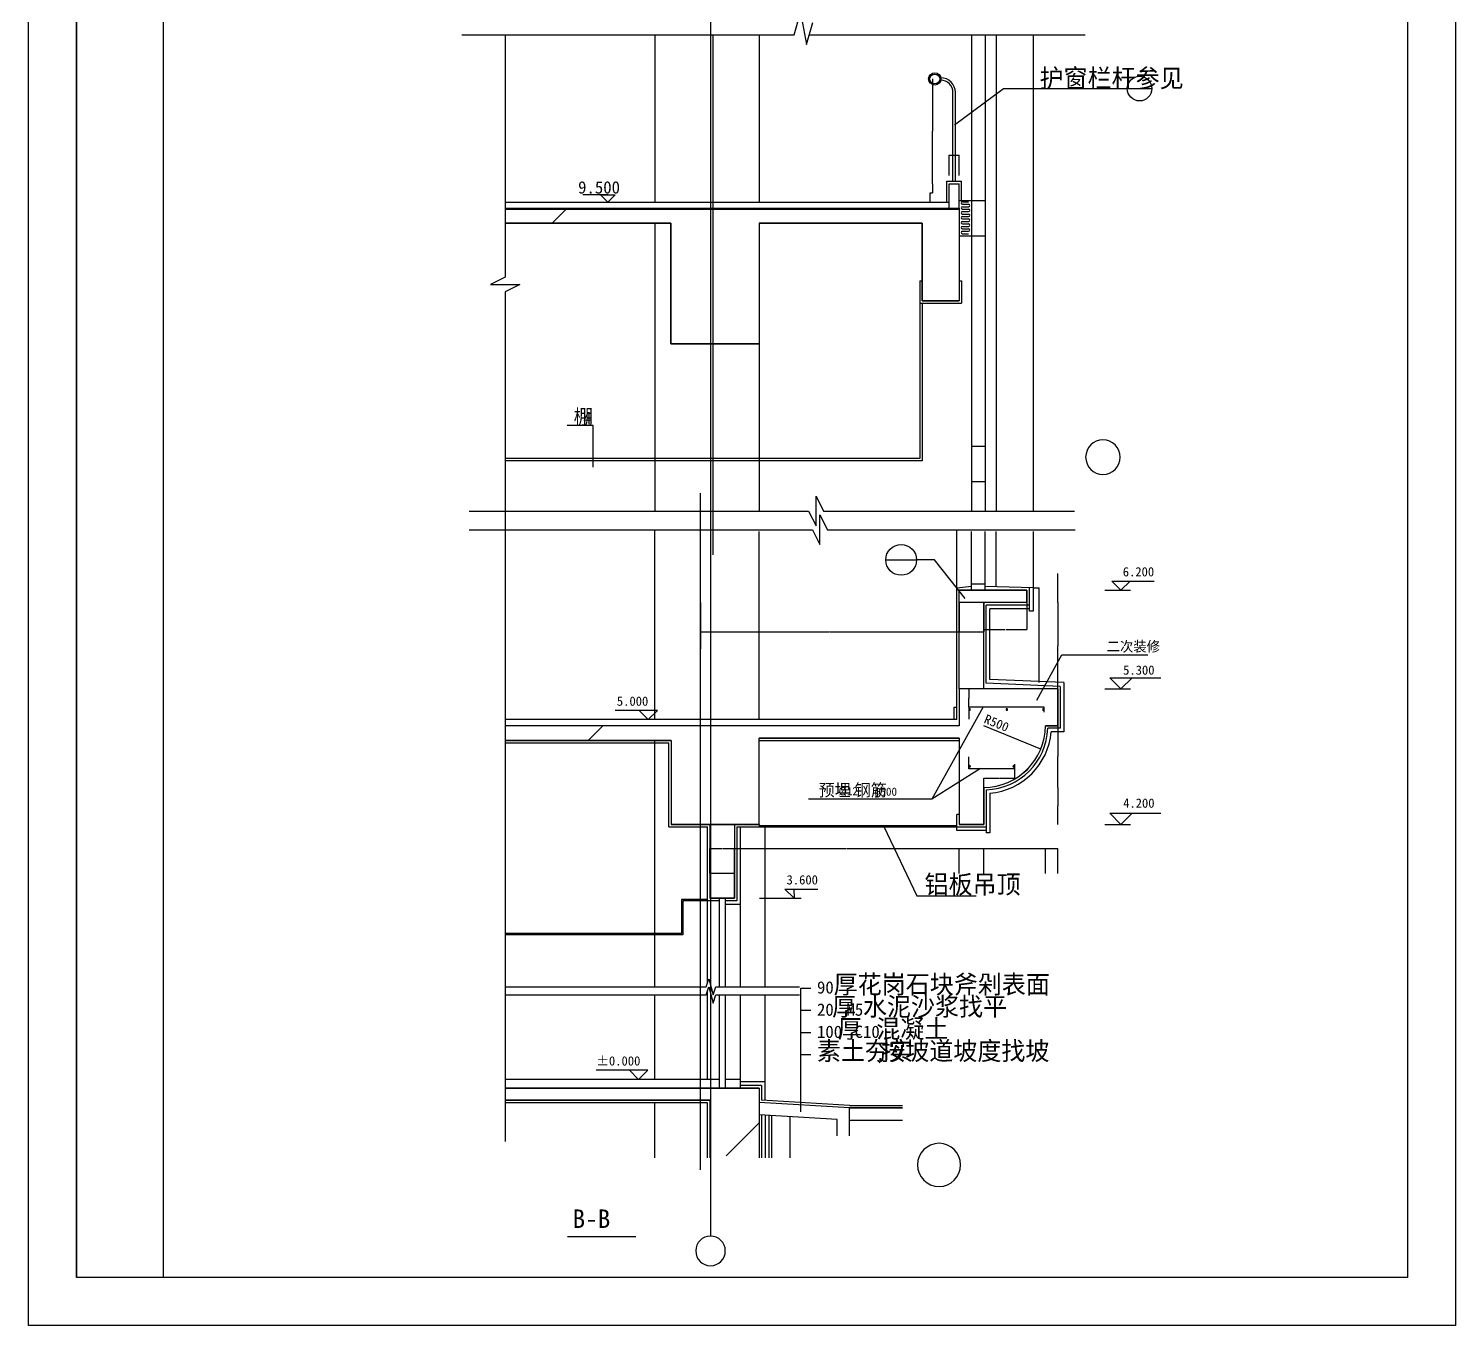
# Model space of a CAD drawing. Header units: metres. Extents: x -2 to 59071, y -2108 to 14272.
# Drawn here: x 47488 to 59071, y -2108 to 8417 of the extents above; entities that cross this region are included whole.
import ezdxf

# ---------------------------------------------------------------- set-up
doc = ezdxf.new("R2010")
doc.units = ezdxf.units.M
for name, color, linetype in [('AXIS', 3, 'Continuous'), ('COLUMN', 7, 'Continuous'), ('DIM', 3, 'Continuous'), ('DOTE', 1, 'Continuous'), ('LAYER1', 254, 'Continuous'), ('OTHER', 7, 'Continuous'), ('PUB_DIM', 3, 'Continuous'), ('PUB_HATCH', 7, 'Continuous'), ('PUB_TEXT', 7, 'Continuous'), ('PUB_WALL', 255, 'Continuous'), ('STAIR', 2, 'Continuous'), ('WALL', 255, 'Continuous')]:
    doc.layers.add(name, color=color, linetype=linetype)
doc.dimstyles.get("Standard").update_dxf_attribs({"dimtxt": 2.5, "dimasz": 2.5, "dimexe": 1.25, "dimexo": 0.625, "dimtad": 1, "dimcen": 2.5, "dimazin": 3, "dimtfac": 1, "dimtmove": 0, "dimatfit": 3})
pattern_1 = [(45, (0, 0), (-2245.06, 2245.06), [])]

# ---------------------------------------------------------------- blocks, each defined once
blk = doc.blocks.new('_AXISO')
blk.add_circle((0, 0), 0.5)
blk = doc.blocks.new('_INDEX1')
blk.add_lwpolyline([(-0.5, 0, 1), (0.5, 0, 1)], format="xyb", close=True)
blk = doc.blocks.new('_YZH')
blk.add_lwpolyline([(-0.25, 0, 1), (0.25, 0, 1)], format="xyb", close=True)
blk = doc.blocks.new('_INDEX')
blk.add_line((-0.5, 0), (0.5, 0))
blk.add_circle((0, 0), 0.5)
blk = doc.blocks.new('*D1')
for p, q in [((53218.34, 1558.82), (53218.34, 1763.51)), ((53218.59, 1763.51), (54126.65, 1763.51)), ((54133.65, 1763.51), (55041.71, 1763.51)), ((55041.96, 1558.82), (55041.96, 1763.51))]:
    blk.add_line(p, q)
at = {"layer": 'Defpoints'}
for p in [(53218.34, 1763.51), (53218.34, 1558.82), (55041.96, 1558.82)]:
    blk.add_point(p, dxfattribs=at)
at = {"layer": 'PUB_DIM', "insert": (54130.15, 1763.51), "char_height": 1, "attachment_point": 5}
blk.add_mtext('1823,62', dxfattribs=at)
blk = doc.blocks.new('*D2')
for p, q in [((52942.34, 3758.82), (52942.34, 3521.56)), ((55041.96, 3758.82), (55041.96, 3521.56)), ((52942.59, 3521.56), (53988.65, 3521.56)), ((53995.65, 3521.56), (55041.71, 3521.56))]:
    blk.add_line(p, q)
at = {"layer": 'Defpoints'}
for p in [(52942.34, 3758.82), (55041.96, 3758.82), (52942.34, 3521.56)]:
    blk.add_point(p, dxfattribs=at)
at = {"layer": 'PUB_DIM', "insert": (53992.15, 3521.56), "char_height": 1, "attachment_point": 5}
blk.add_mtext('2099,62', dxfattribs=at)
blk = doc.blocks.new('*D3')
for p, q in [((53018.34, 1558.82), (53018.34, 1763.51)), ((53018.59, 1763.51), (53116.84, 1763.51)), ((53119.84, 1763.51), (53218.09, 1763.51)), ((53218.34, 1558.82), (53218.34, 1763.51))]:
    blk.add_line(p, q)
at = {"layer": 'Defpoints'}
for p in [(53018.34, 1763.51), (53018.34, 1558.82), (53218.34, 1558.82)]:
    blk.add_point(p, dxfattribs=at)
at = {"layer": 'PUB_DIM', "insert": (53118.34, 1763.51), "char_height": 1, "attachment_point": 5}
blk.add_mtext('200', dxfattribs=at)
blk = doc.blocks.new('*D4')
for p, q in [((55841.96, 3758.83), (55841.96, 3408.83)), ((55841.71, 3408.83), (55841.46, 3408.83)), ((55841.96, 3058.83), (55841.96, 3408.83)), ((55841.96, 3408.83), (55841.96, 3408.83)), ((55842.21, 3408.83), (55842.46, 3408.83))]:
    blk.add_line(p, q)
at = {"layer": 'Defpoints'}
for p in [(55841.96, 3758.83), (55841.96, 3408.83), (55841.96, 3058.83)]:
    blk.add_point(p, dxfattribs=at)
at = {"layer": 'PUB_DIM', "insert": (55841.96, 3409.955), "char_height": 1, "attachment_point": 5}
blk.add_mtext('0', dxfattribs=at)
blk = doc.blocks.new('*D5')
for p, q in [((55841.96, 3058.83), (55841.96, 2908.83)), ((55841.71, 2908.83), (55841.46, 2908.83)), ((55841.96, 2758.83), (55841.96, 2908.83)), ((55841.96, 2908.83), (55841.96, 2908.83)), ((55842.21, 2908.83), (55842.46, 2908.83))]:
    blk.add_line(p, q)
at = {"layer": 'Defpoints'}
for p in [(55841.96, 3058.83), (55841.96, 2908.83), (55841.96, 2758.83)]:
    blk.add_point(p, dxfattribs=at)
at = {"layer": 'PUB_DIM', "insert": (55841.96, 2909.955), "char_height": 1, "attachment_point": 5}
blk.add_mtext('0', dxfattribs=at)
blk = doc.blocks.new('*D6')
for p, q in [((55841.96, 2758.83), (55841.96, 2508.83)), ((55841.71, 2508.83), (55841.46, 2508.83)), ((55841.96, 2258.83), (55841.96, 2508.83)), ((55841.96, 2508.83), (55841.96, 2508.83)), ((55842.21, 2508.83), (55842.46, 2508.83))]:
    blk.add_line(p, q)
at = {"layer": 'Defpoints'}
for p in [(55841.96, 2758.83), (55841.96, 2508.83), (55841.96, 2258.83)]:
    blk.add_point(p, dxfattribs=at)
at = {"layer": 'PUB_DIM', "insert": (55841.96, 2509.955), "char_height": 1, "attachment_point": 5}
blk.add_mtext('0', dxfattribs=at)
blk = doc.blocks.new('*D7')
for p, q in [((55841.96, 2258.83), (55841.96, 2108.83)), ((55841.71, 2108.83), (55841.46, 2108.83)), ((55841.96, 1958.83), (55841.96, 2108.83)), ((55841.96, 2108.83), (55841.96, 2108.83)), ((55842.21, 2108.83), (55842.46, 2108.83))]:
    blk.add_line(p, q)
at = {"layer": 'Defpoints'}
for p in [(55841.96, 2258.83), (55841.96, 2108.83), (55841.96, 1958.83)]:
    blk.add_point(p, dxfattribs=at)
at = {"layer": 'PUB_DIM', "insert": (55841.96, 2109.955), "char_height": 1, "attachment_point": 5}
blk.add_mtext('0', dxfattribs=at)
blk = doc.blocks.new('*D8')
for p, q in [((55041.96, 1558.82), (55041.96, 1763.51)), ((55042.21, 1763.51), (55140.46, 1763.51)), ((55143.46, 1763.51), (55241.71, 1763.51)), ((55241.96, 1558.82), (55241.96, 1763.51))]:
    blk.add_line(p, q)
at = {"layer": 'Defpoints'}
for p in [(55041.96, 1763.51), (55041.96, 1558.82), (55241.96, 1558.82)]:
    blk.add_point(p, dxfattribs=at)
at = {"layer": 'PUB_DIM', "insert": (55141.96, 1763.51), "char_height": 1, "attachment_point": 5}
blk.add_mtext('200', dxfattribs=at)
blk = doc.blocks.new('*D9')
for p, q in [((55741.96, 1558.82), (55741.96, 1763.51)), ((55742.21, 1763.51), (55790.46, 1763.51)), ((55793.46, 1763.51), (55841.71, 1763.51)), ((55841.96, 1558.82), (55841.96, 1763.51))]:
    blk.add_line(p, q)
at = {"layer": 'Defpoints'}
for p in [(55741.96, 1763.51), (55741.96, 1558.82), (55841.96, 1558.82)]:
    blk.add_point(p, dxfattribs=at)
at = {"layer": 'PUB_DIM', "insert": (55791.96, 1763.51), "char_height": 1, "attachment_point": 5}
blk.add_mtext('100', dxfattribs=at)
blk = doc.blocks.new('*D10')
for p, q in [((55241.96, 1558.82), (55241.96, 1763.51)), ((55242.21, 1763.51), (55490.46, 1763.51)), ((55493.46, 1763.51), (55741.71, 1763.51)), ((55741.96, 1558.82), (55741.96, 1763.51))]:
    blk.add_line(p, q)
at = {"layer": 'Defpoints'}
for p in [(55241.96, 1763.51), (55241.96, 1558.82), (55741.96, 1558.82)]:
    blk.add_point(p, dxfattribs=at)
at = {"layer": 'PUB_DIM', "insert": (55491.96, 1763.51), "char_height": 1, "attachment_point": 5}
blk.add_mtext('500', dxfattribs=at)
blk = doc.blocks.new('*D11')
for p, q in [((55119.97, 3058.82), (55119.97, 2984.08)), ((55119.72, 2984.08), (55119.47, 2984.08)), ((55119.97, 2909.34), (55119.97, 2984.08)), ((55119.97, 2984.08), (55119.97, 2984.08)), ((55120.22, 2984.08), (55120.47, 2984.08))]:
    blk.add_line(p, q)
at = {"layer": 'Defpoints'}
for p in [(55119.97, 3058.82), (55119.97, 2984.08), (55119.97, 2909.34)]:
    blk.add_point(p, dxfattribs=at)
at = {"layer": 'PUB_DIM', "insert": (55119.97, 2985.205), "char_height": 1, "attachment_point": 5}
blk.add_mtext('0', dxfattribs=at)
blk = doc.blocks.new('*D12')
for p, q in [((55241.96, 2258.82), (55241.96, 2333.82)), ((55242.21, 2333.82), (55363.935, 2333.82)), ((55369.935, 2333.82), (55491.66, 2333.82)), ((55491.91, 2408.82), (55491.91, 2333.82))]:
    blk.add_line(p, q)
at = {"layer": 'Defpoints'}
for p in [(55241.96, 2333.82), (55491.91, 2408.82), (55241.96, 2258.82)]:
    blk.add_point(p, dxfattribs=at)
at = {"layer": 'PUB_DIM', "insert": (55366.935, 2333.82), "char_height": 1, "attachment_point": 5}
blk.add_mtext('249,95', dxfattribs=at)
blk = doc.blocks.new('*D13')
for p, q in [((55841.71, 3992.59), (55841.46, 3992.59)), ((55841.96, 3858.83), (55841.96, 3992.59)), ((55841.96, 3758.83), (55841.96, 3992.59)), ((55841.96, 3992.59), (55841.96, 3992.59)), ((55842.21, 3992.59), (55842.46, 3992.59))]:
    blk.add_line(p, q)
at = {"layer": 'Defpoints'}
for p in [(55841.96, 3992.59), (55841.96, 3858.83), (55841.96, 3758.83)]:
    blk.add_point(p, dxfattribs=at)
at = {"layer": 'PUB_DIM', "insert": (55841.96, 3993.715), "char_height": 1, "attachment_point": 5}
blk.add_mtext('0', dxfattribs=at)
blk = doc.blocks.new('*D14')
for p, q in [((55041.96, 3758.82), (55041.96, 3521.56)), ((55241.96, 3758.82), (55241.96, 3521.56)), ((55042.21, 3521.56), (55140.46, 3521.56)), ((55143.46, 3521.56), (55241.71, 3521.56))]:
    blk.add_line(p, q)
at = {"layer": 'Defpoints'}
for p in [(55041.96, 3758.82), (55241.96, 3758.82), (55041.96, 3521.56)]:
    blk.add_point(p, dxfattribs=at)
at = {"layer": 'PUB_DIM', "insert": (55141.96, 3521.56), "char_height": 1, "attachment_point": 5}
blk.add_mtext('200', dxfattribs=at)
blk = doc.blocks.new('*D15')
for p, q in [((55241.96, 3758.82), (55241.96, 3541.2)), ((55591.96, 3758.82), (55591.96, 3541.2)), ((55242.21, 3541.2), (55412.96, 3541.2)), ((55420.96, 3541.2), (55591.71, 3541.2))]:
    blk.add_line(p, q)
at = {"layer": 'Defpoints'}
for p in [(55241.96, 3758.82), (55591.96, 3758.82), (55241.96, 3541.2)]:
    blk.add_point(p, dxfattribs=at)
at = {"layer": 'PUB_DIM', "insert": (55416.96, 3541.2), "char_height": 1, "attachment_point": 5}
blk.add_mtext('100(350)', dxfattribs=at)
blk = doc.blocks.new('*D16')
for p, q in [((54825.38, 8008.33), (54825.38, 7583.33)), ((54825.13, 7583.33), (54824.88, 7583.33)), ((54825.38, 7158.33), (54825.38, 7583.33)), ((54825.38, 7583.33), (54825.38, 7583.33)), ((54825.63, 7583.33), (54825.88, 7583.33))]:
    blk.add_line(p, q)
at = {"layer": 'Defpoints'}
for p in [(54825.38, 8008.33), (54825.38, 7583.33), (54825.38, 7158.33)]:
    blk.add_point(p, dxfattribs=at)
at = {"layer": 'PUB_DIM', "insert": (54825.38, 7584.455), "char_height": 1, "attachment_point": 5}
blk.add_mtext('0', dxfattribs=at)
blk = doc.blocks.new('*D17')
for p, q in [((54805.38, 7008.33), (54805.38, 7083.33)), ((54805.63, 7083.33), (54814.38, 7083.33)), ((54816.38, 7083.33), (54825.13, 7083.33)), ((54825.38, 7158.33), (54825.38, 7083.33))]:
    blk.add_line(p, q)
at = {"layer": 'Defpoints'}
for p in [(54805.38, 7083.33), (54825.38, 7158.33), (54805.38, 7008.33)]:
    blk.add_point(p, dxfattribs=at)
at = {"layer": 'PUB_DIM', "insert": (54815.38, 7083.33), "char_height": 1, "attachment_point": 5}
blk.add_mtext('20', dxfattribs=at)
blk = doc.blocks.new('*D18')
for p, q in [((54961.96, 7223.85), (54961.96, 7388.77)), ((54962.21, 7388.77), (55000.96, 7388.77)), ((55002.96, 7388.77), (55041.71, 7388.77)), ((55041.96, 7223.85), (55041.96, 7388.77))]:
    blk.add_line(p, q)
at = {"layer": 'Defpoints'}
for p in [(54961.96, 7388.77), (54961.96, 7223.85), (55041.96, 7223.85)]:
    blk.add_point(p, dxfattribs=at)
at = {"layer": 'PUB_DIM', "insert": (55001.96, 7388.77), "char_height": 1, "attachment_point": 5}
blk.add_mtext('80', dxfattribs=at)

msp = doc.modelspace()

# ---------------------------------------------------------------- hatches: boundary and pattern name
at = {"layer": 'PUB_TEXT'}
h = msp.add_hatch(dxfattribs=at)
h.set_pattern_fill('AN31C', scale=1000)
h.set_pattern_definition(pattern_1)
h.paths.add_polyline_path([(53418.34, 6838.33), (54741.96, 6838.33), (54741.96, 6208.33), (55041.96, 6208.33), (55041.96, 6958.33), (54961.96, 6958.33), (51356.56, 6958.33), (51356.56, 6838.33), (52700.73, 6838.33), (52700.73, 5858.33), (53418.34, 5858.33)])
h = msp.add_hatch(dxfattribs=at)
h.set_pattern_fill('AN31C', scale=1000)
h.set_pattern_definition(pattern_1)
h.paths.add_polyline_path([(53418.34, 2658.82), (55041.96, 2658.82), (55041.96, 2561.66), (55234.8, 2909.34), (55731.06, 2909.34), (55731.06, 2891.51, -1.04), (55719.07, 2891.06, -0.96), (55731.06, 2891.51), (55731.06, 2909.34), (55234.8, 2909.34), (55041.96, 2561.66), (55041.96, 1958.82), (55241.96, 1958.82), (55241.96, 2258.82, 0.41), (55741.96, 2758.82), (55841.96, 2758.82), (55841.96, 3058.82), (55041.96, 3058.82), (55041.96, 2758.82), (51356.56, 2758.82), (51356.56, 2638.82), (52705.43, 2638.82), (52705.43, 1958.82), (53418.34, 1958.82)])
h = msp.add_hatch(dxfattribs=at)
h.set_pattern_fill('AN31C', scale=1000)
h.set_pattern_definition(pattern_1)
h.paths.add_polyline_path([(53418.34, -180.89), (51356.56, -180.89), (51356.56, -280.89), (53018.34, -280.89), (53018.34, -730.87), (53418.34, -730.87)])

# ---------------------------------------------------------------- linework, layer by layer
for p, q in [((47877.7, 13297), (47877.7, -1718)), ((48579.7, 13297), (48579.7, -1718)), ((52571.47, 2808.82), (52571.47, 4351.68)), ((53418.34, 2808.82), (53418.34, 4334.58)), ((55021.96, 2808.82), (55021.96, 4351.68)), ((55141.96, 3858.82), (55141.96, 4334.58)), ((55251.96, 3858.82), (55251.96, 4334.58)), ((55341.96, 3887.52), (55341.96, 4334.58)), ((55641.96, 4334.58), (55641.96, 3688.82)), ((55141.96, 3889.7), (55021.96, 3875.92)), ((55251.96, 3908.82), (55141.96, 3908.82)), ((55641.96, 3878.82), (55251.96, 3889.7)), ((55611.96, 3688.82), (55611.96, 3879.69)), ((55641.96, 3878.82), (55691.96, 3878.82)), ((55691.96, 3108.82), (55691.96, 3878.82)), ((56223.55, 3858.83), (56433.04, 3858.82)), ((55261.96, 3104.36), (55261.96, 3738.82)), ((55611.96, 3738.82), (55261.96, 3738.82)), ((55611.96, 3708.82), (55291.96, 3708.82)), ((55291.96, 3134.36), (55291.96, 3708.82)), ((55641.96, 3688.82), (55611.96, 3688.82)), ((55891.96, 3108.82), (55291.96, 3134.36)), ((55861.96, 3078.82), (55261.96, 3104.36)), ((55861.96, 3078.82), (55861.96, 2738.82)), ((55891.96, 3108.82), (55891.96, 2708.82)), ((56223.55, 3058.83), (56433.04, 3058.82)), ((55233.17, 2906.4), (54820.52, 2162.43)), ((55001.96, 2808.82), (55001.96, 2908.82)), ((55021.96, 2907.82), (55001.96, 2907.82)), ((55021.96, 2808.82), (51357.1, 2808.82)), ((55861.96, 2738.82), (55761.57, 2738.82)), ((55891.96, 2708.82), (55789.68, 2708.82)), ((52705.43, 2638.82), (51357.1, 2638.82)), ((52685.43, 2618.82), (51357.1, 2618.82)), ((52571.47, 640.28), (52571.47, 2638.82)), ((52685.43, 1938.82), (52685.43, 2618.82)), ((55215.42, 2412.97), (54820.52, 2162.43)), ((55261.96, 2239.21), (55261.96, 1888.82)), ((55291.96, 2211.1), (55291.96, 1888.82)), ((54820.52, 2162.43), (53818.98, 2162.43)), ((55021.96, 1908.82), (55021.96, 2038.82)), ((55041.96, 2038.82), (55021.96, 2038.82)), ((52685.43, 1938.82), (52998.34, 1938.82)), ((52998.34, 670.38), (52998.34, 1938.82)), ((53238.34, 1938.82), (55261.96, 1938.82)), ((53238.34, 1938.82), (53238.34, 1338.82)), ((53268.34, 640.28), (53268.34, 1938.82)), ((53418.34, 1958.82), (53418.34, 1938.82)), ((53418.34, 1948.82), (55021.96, 1948.82)), ((53468.34, 640.28), (53468.34, 1938.82)), ((54429.54, 1940.74), (54697.21, 1377.51)), ((55261.96, 1908.82), (55021.96, 1908.82)), ((55291.96, 1888.82), (55261.96, 1888.82)), ((56223.55, 1958.83), (56433.04, 1958.82)), ((53093.34, 1338.82), (52998.34, 1338.82)), ((53093.34, 1358.82), (53093.34, 640.28)), ((53143.34, 1358.82), (53143.34, 640.28)), ((53238.34, 1338.82), (53143.34, 1338.82)), ((53268.34, 1308.82), (53143.34, 1308.82)), ((53422.43, 1358.82), (53760.29, 1358.82)), ((54697.21, 1377.51), (55180.47, 1377.51)), ((52998.34, -110.89), (52998.34, 604.63)), ((52571.47, -110.89), (52571.47, 574.53)), ((53093.34, 574.53), (53093.34, -180.89)), ((53143.34, 574.53), (53143.34, -180.89)), ((53268.34, -180.89), (53268.34, 574.53)), ((53468.34, -280.93), (53468.34, 574.53)), ((53093.34, -110.89), (51356.56, -110.89)), ((53268.34, -110.89), (53143.34, -110.89)), ((53468.34, -130.89), (53268.34, -130.89)), ((53438.34, -160.89), (53268.34, -160.89)), ((53438.34, -160.89), (53438.34, -279.3)), ((52998.34, -300.89), (51356.56, -300.89)), ((52570.41, -748.07), (52570.41, -300.89)), ((52998.34, -748.07), (52998.34, -300.89)), ((54152.68, -322.4), (53438.34, -279.3)), ((54152.68, -322.4), (54582.88, -322.4)), ((53438.34, -399.3), (53438.34, -748.07)), ((53468.34, -400.93), (53468.34, -748.07)), ((53498.34, -402.57), (53498.34, -748.07))]:
    msp.add_line(p, q)
for points in [[(47487.7, 14272), (59070.7, 14272), (59070.7, -2108), (47487.7, -2108)], [(47877.7, 13297), (58680.7, 13297), (58680.7, -1718), (47877.7, -1718)]]:
    msp.add_lwpolyline(points, close=True)
for points in [[(58680.7, 13297), (58680.7, -1718), (47877.7, -1718), (47877.7, 13297), (58680.7, 13297)], [(48579.7, 13297), (48579.7, -1718)], [(55731.06, 2870.47), (55731.06, 2909.34), (55119.97, 2909.34), (55119.97, 2811.18)], [(55491.91, 2447.7), (55491.91, 2408.82), (55119.97, 2408.82), (55119.97, 2508.08)], [(52998.34, 1348.82), (52788.63, 1348.82), (52788.63, 1071.81), (51356.56, 1071.81)], [(52998.34, 1338.82), (52798.63, 1338.82), (52798.63, 1061.81), (51356.56, 1061.81)]]:
    msp.add_lwpolyline(points)
for radius, start, end in [(520, 272.2, 357.8), (550, 275.22, 354.78)]:
    msp.add_arc((55241.96, 2758.82), radius, start, end)
at = {"layer": 'AXIS'}
msp.add_line((52942.34, 3758.82), (52942.34, 3382.38), dxfattribs=at)
at = {"layer": 'DOTE'}
for p, q in [((53041.96, 8367.43), (53041.96, 4145.26)), ((52941.96, -845.25), (52941.96, 4646.49))]:
    msp.add_line(p, q, dxfattribs=at)
at = {"layer": 'LAYER1'}
for p, q in [((52571.47, 8367.43), (52571.47, 7008.33)), ((53418.34, 8367.43), (53418.34, 7008.33)), ((55141.96, 8367.43), (55141.96, 4501.37)), ((55251.96, 8367.43), (55251.96, 4501.37)), ((55341.96, 8367.43), (55341.96, 4501.37)), ((55641.96, 8367.43), (55641.96, 4501.37)), ((54991.96, 7178.33), (54991.96, 7898.33)), ((55011.96, 7178.33), (55011.96, 7898.33)), ((54941.96, 7178.33), (55061.96, 7178.33)), ((54941.96, 7008.33), (54941.96, 7178.33)), ((55061.96, 7021.81), (55061.96, 7178.33)), ((51356.56, 7008.33), (54961.96, 7008.33)), ((55041.96, 7021.81), (55251.96, 7021.81)), ((52571.47, 6838.33), (52571.47, 4501.37)), ((55041.96, 6736.07), (55251.96, 6736.07)), ((54721.96, 6369.4), (54721.96, 6188.33)), ((54721.96, 6369.4), (54741.96, 6369.4)), ((55041.96, 6369.4), (55061.96, 6369.4)), ((55061.96, 6369.4), (55061.96, 6188.33)), ((54721.96, 6188.33), (54721.96, 4927.77)), ((54721.96, 6188.33), (55061.96, 6188.33)), ((54741.96, 6188.33), (54741.96, 4907.77)), ((53418.34, 5858.33), (53418.34, 4501.37)), ((55141.96, 5027.83), (55251.96, 5027.83)), ((54721.96, 4927.77), (51356.56, 4927.77)), ((54741.96, 4907.77), (51356.56, 4907.77)), ((55141.96, 4742.08), (55251.96, 4742.08))]:
    msp.add_line(p, q, dxfattribs=at)
for radius in [50, 40]:
    msp.add_circle((54844.33, 8008.33), radius, dxfattribs=at)
for radius in [120, 100]:
    msp.add_arc((54891.96, 7898.33), radius, 0, 90, dxfattribs=at)
at = {"layer": 'OTHER'}
for p, q in [((52988.76, 640.28), (53009.76, 706.28)), ((53009.76, 706.28), (53045.76, 574.28)), ((51356.56, 640.28), (52988.76, 640.28)), ((52988.76, 574.53), (53009.76, 640.53)), ((53009.76, 640.53), (53045.76, 508.53)), ((53045.76, 574.28), (53066.76, 640.28)), ((53066.76, 640.28), (53745.36, 640.28)), ((51356.56, 574.53), (52988.76, 574.53)), ((53045.76, 508.53), (53066.76, 574.53)), ((53066.76, 574.53), (53745.36, 574.53))]:
    msp.add_line(p, q, dxfattribs=at)
at = {"layer": 'PUB_DIM'}
for p, q in [((55003.06, 7635.18), (55402.73, 7930.02)), ((55402.73, 7930.02), (56406.58, 7930.02)), ((52190.77, 7068.33), (51986.77, 7068.33)), ((52190.77, 7008.33), (52130.77, 7068.33)), ((52130.77, 7068.33), (52250.77, 7068.33)), ((52250.77, 7068.33), (52190.77, 7008.33)), ((52070.4, 5195.89), (51858.82, 5195.89)), ((52070.4, 4858.21), (52070.4, 5195.89)), ((54843, 4105.01), (54696.32, 4105.01)), ((55091.76, 3790.98), (54843, 4105.01)), ((56355.02, 3858.82), (56280.02, 3933.82)), ((56280.02, 3933.82), (56430.02, 3933.82)), ((56430.02, 3933.82), (56355.02, 3858.82)), ((56355.02, 3933.82), (56625.02, 3933.82)), ((56355.02, 3058.82), (56265.02, 3148.82)), ((56265.02, 3148.82), (56445.02, 3148.82)), ((56445.02, 3148.82), (56355.02, 3058.82)), ((56355.02, 3148.82), (56679.02, 3148.82)), ((52518.34, 2883.82), (52248.34, 2883.82)), ((52593.34, 2883.82), (52443.34, 2883.82)), ((52443.34, 2883.82), (52518.34, 2808.82)), ((52518.34, 2808.82), (52593.34, 2883.82)), ((55704.37, 2568.63), (55241.96, 2758.82)), ((56265.02, 2048.82), (56445.02, 2048.82)), ((56355.02, 1958.82), (56265.02, 2048.82)), ((56355.02, 2048.82), (56679.02, 2048.82)), ((56445.02, 2048.82), (56355.02, 1958.82)), ((53702.03, 1358.82), (53627.03, 1433.82)), ((53627.03, 1433.82), (53700.64, 1433.82)), ((53700.64, 1433.82), (53702.03, 1358.82)), ((53702.03, 1433.82), (53895.64, 1433.82)), ((52440.16, -35.89), (52095.87, -35.89)), ((52515.16, -35.89), (52365.16, -35.89)), ((52365.16, -35.89), (52440.16, -110.89)), ((52440.16, -110.89), (52515.16, -35.89))]:
    msp.add_line(p, q, dxfattribs=at)
at = {"layer": 'PUB_HATCH'}
for p, q in [((55061.54, 7007.67), (55057.63, 7001.81)), ((55057.63, 7001.81), (55061.54, 6995.96)), ((55061.54, 6967.67), (55057.63, 6961.81)), ((55057.63, 6961.81), (55061.54, 6955.96)), ((55068.05, 7011.81), (55061.54, 7007.67)), ((55061.54, 6995.96), (55068.05, 6991.81)), ((55068.05, 6971.81), (55061.54, 6967.67)), ((55061.54, 6955.96), (55068.05, 6951.81)), ((55068.05, 7011.81), (55118.17, 7011.81)), ((55068.05, 6991.81), (55118.49, 6991.81)), ((55068.05, 6971.81), (55118.49, 6971.81)), ((55068.05, 6951.81), (55118.49, 6951.81)), ((55125, 6987.67), (55118.49, 6991.81)), ((55118.49, 6971.81), (55125, 6975.96)), ((55125, 6947.67), (55118.49, 6951.81)), ((55128.91, 6981.81), (55125, 6987.67)), ((55125, 6975.96), (55128.91, 6981.81)), ((55061.54, 6927.67), (55057.63, 6921.81)), ((55057.63, 6921.81), (55061.54, 6915.96)), ((55061.54, 6887.67), (55057.63, 6881.81)), ((55057.63, 6881.81), (55061.54, 6875.96)), ((55061.54, 6847.67), (55057.63, 6841.81)), ((55057.63, 6841.81), (55061.54, 6835.96)), ((55068.05, 6931.81), (55061.54, 6927.67)), ((55061.54, 6915.96), (55068.05, 6911.81)), ((55068.05, 6891.81), (55061.54, 6887.67)), ((55061.54, 6875.96), (55068.05, 6871.81)), ((55068.05, 6851.81), (55061.54, 6847.67)), ((55061.54, 6835.96), (55068.05, 6831.81)), ((55068.05, 6931.81), (55118.49, 6931.81)), ((55068.05, 6911.81), (55118.49, 6911.81)), ((55068.05, 6891.81), (55118.49, 6891.81)), ((55068.05, 6871.82), (55118.49, 6871.81)), ((55068.05, 6851.82), (55118.49, 6851.81)), ((55118.49, 6931.81), (55125, 6935.96)), ((55125, 6907.67), (55118.49, 6911.81)), ((55118.49, 6891.81), (55125, 6895.96)), ((55125, 6867.67), (55118.49, 6871.81)), ((55118.49, 6851.81), (55125, 6855.96)), ((55128.91, 6941.81), (55125, 6947.67)), ((55125, 6935.96), (55128.91, 6941.81)), ((55128.91, 6901.81), (55125, 6907.67)), ((55125, 6895.96), (55128.91, 6901.81)), ((55128.91, 6861.81), (55125, 6867.67)), ((55125, 6855.96), (55128.91, 6861.81)), ((55061.54, 6807.67), (55057.63, 6801.81)), ((55057.63, 6801.81), (55061.54, 6795.96)), ((55061.54, 6767.67), (55057.63, 6761.81)), ((55057.63, 6761.81), (55061.54, 6755.96)), ((55068.05, 6811.81), (55061.54, 6807.67)), ((55061.54, 6795.96), (55068.05, 6791.81)), ((55068.05, 6771.81), (55061.54, 6767.67)), ((55061.54, 6755.96), (55068.05, 6751.81)), ((55068.05, 6831.82), (55118.49, 6831.81)), ((55068.05, 6811.82), (55118.49, 6811.81)), ((55068.05, 6791.82), (55118.49, 6791.81)), ((55068.05, 6771.82), (55118.49, 6771.81)), ((55068.05, 6751.82), (55118.49, 6751.82)), ((55125, 6827.67), (55118.49, 6831.81)), ((55118.49, 6811.81), (55125, 6815.96)), ((55125, 6787.67), (55118.49, 6791.81)), ((55118.49, 6771.81), (55125, 6775.96)), ((55128.91, 6821.81), (55125, 6827.67)), ((55125, 6815.96), (55128.91, 6821.81)), ((55128.91, 6781.81), (55125, 6787.67)), ((55125, 6775.96), (55128.91, 6781.81))]:
    msp.add_line(p, q, dxfattribs=at)
at = {"layer": 'PUB_TEXT'}
for p, q in [((53757.92, 630.4), (53837.92, 630.4)), ((53757.92, 90.4), (53757.92, 630.4)), ((53757.92, 450.4), (53837.92, 450.4)), ((53757.92, 270.4), (53837.92, 270.4)), ((53757.92, -374.1), (53757.92, 90.4)), ((53757.92, 90.4), (53837.92, 90.4))]:
    msp.add_line(p, q, dxfattribs=at)
at = {"layer": 'PUB_WALL'}
for p, q in [((53025.19, -1383.15), (53025.19, 12458.65)), ((55041.96, 3758.82), (55041.96, 3858.82)), ((55041.96, 3858.82), (55591.96, 3858.82)), ((55591.96, 3858.82), (55591.96, 3758.82)), ((55041.96, 3058.82), (55041.96, 3758.82)), ((55591.96, 3758.82), (55041.96, 3758.82)), ((55671.54, 2967.58), (55875.98, 3335)), ((55875.98, 3335), (56573.51, 3335)), ((55841.96, 3058.82), (55041.96, 3058.82)), ((55841.96, 2758.82), (55841.96, 3058.82)), ((55741.96, 2758.82), (55841.96, 2758.82)), ((52705.43, 2638.82), (52705.43, 1958.82)), ((53418.34, 1958.82), (53418.34, 2658.82)), ((53418.34, 2658.82), (55041.96, 2658.82)), ((53418.34, 2638.82), (55041.96, 2638.82)), ((55041.96, 2658.82), (55041.96, 1958.82)), ((55241.96, 1958.82), (55241.96, 2258.82)), ((52705.43, 1958.82), (53418.34, 1958.82)), ((55041.96, 1958.82), (55241.96, 1958.82))]:
    msp.add_line(p, q, dxfattribs=at)
for points in [[(51356.56, 6950.25), (55041.96, 6950.25), (55041.96, 6208.33), (54741.96, 6208.33), (54741.96, 6838.33), (53418.34, 6838.33), (53418.34, 5858.33), (52700.73, 5858.33), (52700.73, 6838.33), (51356.56, 6838.33)], [(55041.96, 3058.82), (55041.96, 3858.82), (55591.96, 3858.82), (55591.96, 3758.82), (55241.96, 3758.82)], [(55241.96, 3058.82), (55241.96, 3758.82)], [(55041.96, 3058.82), (55041.96, 2758.82), (51357.1, 2758.82)], [(55741.96, 2758.82), (55841.96, 2758.82), (55841.96, 3058.82), (55044.97, 3058.82)], [(53018.34, 1958.82), (53018.34, 1558.82), (53018.34, 1358.82), (53218.34, 1358.82), (53218.34, 1558.82), (53018.34, 1558.82)], [(53218.34, 1958.82), (53218.34, 1558.82)], [(51356.56, -180.89), (53418.34, -180.89), (53418.34, -748.07)], [(51356.56, -280.89), (53018.34, -280.89), (53018.34, -748.07)], [(54582.88, -342.4), (54152.68, -342.4), (53418.34, -298.21)], [(54152.68, -570.12), (54152.68, -342.4)], [(54052.68, -570.12), (54052.68, -436.95), (53418.34, -398.21)], [(53518.34, -403.66), (53518.34, -748.07)], [(53668.34, -411.83), (53668.34, -748.07)], [(54152.68, -442.4), (54582.88, -442.4)], [(51863.39, -1385.28), (52416.06, -1385.28)]]:
    msp.add_lwpolyline(points, dxfattribs=at)
msp.add_lwpolyline([(51357.1, 2638.82), (52705.43, 2638.82), (52705.43, 1958.82), (53418.34, 1958.82), (53418.34, 2658.82), (55041.96, 2658.82), (55041.96, 1958.82), (55241.96, 1958.82), (55241.96, 2258.82, 0.41), (55741.96, 2758.82)], format="xyb", dxfattribs=at)
msp.add_arc((55241.96, 2758.82), 500, 270, 0, dxfattribs=at)
at = {"layer": 'STAIR'}
for p, q in [((53703.28, 8367.43), (53753.28, 8547.43)), ((53753.28, 8547.43), (53803.28, 8287.43)), ((53803.28, 8287.43), (53853.28, 8467.43)), ((51004.72, 8367.43), (53703.28, 8367.43)), ((51356.56, 8367.43), (51356.56, 6399.79)), ((53825.5, 8367.43), (56063.66, 8367.43)), ((51356.56, 6399.79), (51236.56, 6339.79)), ((51236.56, 6339.79), (51476.56, 6339.79)), ((51476.56, 6339.79), (51356.56, 6279.79)), ((51356.56, 6279.79), (51356.56, -615.58)), ((53880.03, 4381.37), (53880.03, 4621.37)), ((53880.03, 4621.37), (53940.03, 4501.37)), ((51063.98, 4501.37), (53820.03, 4501.37)), ((53820.03, 4501.37), (53880.03, 4381.37)), ((53940.03, 4501.37), (55977.09, 4501.37)), ((51064.03, 4349.54), (53852.12, 4349.54)), ((53972.12, 4349.54), (55984.09, 4349.54))]:
    msp.add_line(p, q, dxfattribs=at)
msp.add_lwpolyline([(53852.12, 4349.54), (53912.12, 4229.54), (53912.12, 4469.54), (53972.12, 4349.54)], dxfattribs=at)
at = {"layer": 'WALL'}
for p, q in [((54961.96, 6958.33), (54961.96, 7158.33)), ((54961.96, 7158.33), (55041.96, 7158.33)), ((55041.96, 6958.33), (55041.96, 7158.33)), ((51356.56, 6958.33), (54961.96, 6958.33)), ((54961.96, 6958.33), (55041.96, 6958.33)), ((55041.96, 6958.33), (55041.96, 6208.33)), ((51356.56, 6838.33), (52700.73, 6838.33)), ((52700.73, 6838.33), (52700.73, 5858.33)), ((53418.34, 6838.33), (53418.34, 5858.33)), ((53418.34, 6838.33), (54741.96, 6838.33)), ((54741.96, 6838.33), (54741.96, 6208.33)), ((54741.96, 6208.33), (55041.96, 6208.33)), ((52700.73, 5858.33), (53418.34, 5858.33)), ((55591.96, 3858.82), (55041.96, 3858.82)), ((55041.96, 3758.82), (55041.96, 3858.82)), ((55591.96, 3758.82), (55591.96, 3858.82)), ((55041.96, 3058.82), (55041.96, 3758.82)), ((55591.96, 3758.82), (55041.96, 3758.82)), ((55241.96, 3058.82), (55241.96, 3758.82)), ((55841.96, 3058.82), (55041.96, 3058.82)), ((55041.96, 3058.82), (55041.96, 2758.82)), ((55841.96, 3058.82), (55841.96, 2758.82)), ((55041.96, 2758.82), (51357.1, 2758.82)), ((55841.96, 2758.82), (55741.96, 2758.82)), ((55041.96, 2658.82), (53418.34, 2658.82)), ((53418.34, 1958.82), (53418.34, 2658.82)), ((55041.96, 2658.82), (55041.96, 1958.82)), ((55241.96, 2258.82), (55241.96, 1958.82)), ((53418.34, 1958.82), (52705.43, 1958.82)), ((53018.34, 1958.82), (53018.34, 1558.82)), ((53218.34, 1958.82), (53218.34, 1558.82)), ((55241.96, 1958.82), (55041.96, 1958.82)), ((53218.34, 1558.82), (53018.34, 1558.82)), ((53018.34, 1558.82), (53018.34, 1358.82)), ((53218.34, 1558.82), (53218.34, 1358.82)), ((53218.34, 1358.82), (53018.34, 1358.82)), ((53418.34, -180.89), (51356.56, -180.89)), ((53418.34, -180.89), (53418.34, -748.07)), ((53018.34, -280.89), (51356.56, -280.89)), ((53018.34, -280.89), (53018.34, -748.07)), ((54152.68, -342.4), (53418.34, -298.21)), ((54152.68, -570.12), (54152.68, -342.4)), ((54152.68, -342.4), (54582.88, -342.4)), ((54052.68, -436.95), (53418.34, -398.21)), ((53518.34, -403.66), (53518.34, -748.07)), ((53668.34, -411.83), (53668.34, -748.07)), ((54052.68, -570.12), (54052.68, -436.95)), ((54152.68, -442.4), (54582.88, -442.4))]:
    msp.add_line(p, q, dxfattribs=at)
msp.add_arc((55241.96, 2758.82), 500, 270, 0, dxfattribs=at)

# ---------------------------------------------------------------- block references
at = {"layer": 'AXIS', "xscale": -240, "yscale": 240, "zscale": 240}
msp.add_blockref('_AXISO', (53023.65, -1503.14), dxfattribs=at)
at = {"layer": 'COLUMN', "xscale": 24, "yscale": 24, "zscale": 24}
for p in [(55128.08, 2891.06), (55428.86, 2891.06), (55725.07, 2891.06), (55128.08, 2429.32), (55483.98, 2429.32)]:
    msp.add_blockref('_YZH', p, dxfattribs=at)
at = {"layer": 'PUB_DIM'}
for p, xscale, yscale, zscale in [((56506.58, 7930.02), 200, 200, 200), ((54571.32, 4105.01), 250, 250, 250)]:
    msp.add_blockref('_INDEX', p, dxfattribs=dict(at, xscale=xscale, yscale=yscale, zscale=zscale))
at = {"layer": 'PUB_TEXT'}
for p, xscale, yscale, zscale in [((56208.86, 4938.92), 280, 280, 280), ((54878.81, -804.87), 350, 350, 350)]:
    msp.add_blockref('_INDEX1', p, dxfattribs=dict(at, xscale=xscale, yscale=yscale, zscale=zscale))

# ---------------------------------------------------------------- texts
at = {"layer": 'DIM'}
for s, p in [('护窗栏杆参见', (55694.51, 7940.02)), ('铝板吊顶', (54761.11, 1397.14)), ('厚花岗石块斧剁表面', (54023.06, 585.4)), ('厚', (54010.86, 405.4)), ('水泥沙浆找平', (54260.84, 405.4)), ('厚', (54056.57, 225.4)), ('混凝土', (54369.12, 225.4)), ('素土夯实', (53887.92, 45.4)), ('按坡道坡度找坡', (54409.4, 45.4)), ('B-B', (51903.96, -1316.79))]:
    msp.add_text(s, height=150, dxfattribs=at).set_placement(p)
at = {"layer": 'PUB_DIM'}
for s, height, p in [('9.500', 100, (51948.77, 7078.33)), ('6.200', 75, (56370.02, 3971.32)), ('5.300', 75, (56373.02, 3173.42)), ('5.000', 75, (52263.34, 2921.32)), ('4.200', 75, (56373.02, 2093.82)), ('3.600', 75, (53640.64, 1471.32)), ('%%p0.000', 75, (52097.09, 1.61))]:
    msp.add_text(s, height=height, dxfattribs=at).set_placement(p)
msp.add_text('R500', height=75, rotation=337.64, dxfattribs=at).set_placement((55237.3, 2785.07))
at = {"layer": 'PUB_TEXT'}
for s, height, p in [('棚', 120, (51912.99, 5207.11)), ('4', 100, (51990.17, 5207.11)), ('二次装修', 83.33, (56239.19, 3360.98)), ('预埋', 100, (53901.78, 2187.21)), ('%%c12', 66.67, (54063.11, 2194.91)), ('钢筋', 100, (54194.63, 2187.21)), ('@500', 66.67, (54356.62, 2191.06)), ('90', 100, (53887.92, 585.4)), ('20', 100, (53887.92, 405.4)), ('M5', 100, (54127.13, 405.4)), ('100', 100, (53887.92, 225.4)), ('C10', 100, (54193.42, 225.4)), (',', 100, (54367.12, 45.4))]:
    msp.add_text(s, height=height, dxfattribs=at).set_placement(p)

# ---------------------------------------------------------------- dimensions: what is measured, and where the dimension line sits
at = {"layer": 'PUB_DIM'}
for base, p1, p2, picture, middle in [((54825.38, 7583.33), (54825.38, 7158.33), (54825.38, 8008.33), '*D16', (54825.38, 7584.455)), ((54961.96, 7388.77), (54961.96, 7223.85), (55041.96, 7223.85), '*D18', (55001.96, 7388.77)), ((54805.38, 7083.33), (54805.38, 7008.33), (54825.38, 7158.33), '*D17', (54815.38, 7083.33)), ((55841.96, 3992.59), (55841.96, 3858.83), (55841.96, 3758.83), '*D13', (55841.96, 3993.715)), ((52942.34, 3521.56), (52942.34, 3758.82), (55041.96, 3758.82), '*D2', (53992.15, 3521.56)), ((55041.96, 3521.56), (55041.96, 3758.82), (55241.96, 3758.82), '*D14', (55141.96, 3521.56)), ((55841.96, 3408.83), (55841.96, 3758.83), (55841.96, 3058.83), '*D4', (55841.96, 3409.955)), ((55119.97, 2984.08), (55119.97, 2909.34), (55119.97, 3058.82), '*D11', (55119.97, 2985.205)), ((55841.96, 2908.83), (55841.96, 3058.83), (55841.96, 2758.83), '*D5', (55841.96, 2909.955)), ((55841.96, 2508.83), (55841.96, 2758.83), (55841.96, 2258.83), '*D6', (55841.96, 2509.955)), ((55241.96, 2333.82), (55241.96, 2258.82), (55491.91, 2408.82), '*D12', (55366.935, 2333.82)), ((55841.96, 2108.83), (55841.96, 2258.83), (55841.96, 1958.83), '*D7', (55841.96, 2109.955)), ((53018.34, 1763.51), (53018.34, 1558.82), (53218.34, 1558.82), '*D3', (53118.34, 1763.51)), ((53218.34, 1763.51), (53218.34, 1558.82), (55041.96, 1558.82), '*D1', (54130.15, 1763.51)), ((55041.96, 1763.51), (55041.96, 1558.82), (55241.96, 1558.82), '*D8', (55141.96, 1763.51)), ((55241.96, 1763.51), (55241.96, 1558.82), (55741.96, 1558.82), '*D10', (55491.96, 1763.51)), ((55741.96, 1763.51), (55741.96, 1558.82), (55841.96, 1558.82), '*D9', (55791.96, 1763.51))]:
    dim = msp.add_linear_dim(base=base, p1=p1, p2=p2, dimstyle='Standard', dxfattribs=at)
    dim.commit()
    dim.dimension.update_dxf_attribs({"geometry": picture, "text_midpoint": middle})
dim = msp.add_linear_dim(base=(55241.96, 3541.2), p1=(55241.96, 3758.82), p2=(55591.96, 3758.82), text='100(350)', dimstyle='Standard', dxfattribs=at)
dim.commit()
dim.dimension.update_dxf_attribs({"geometry": '*D15', "text_midpoint": (55416.96, 3541.2)})

doc.saveas('drawing.dxf')
